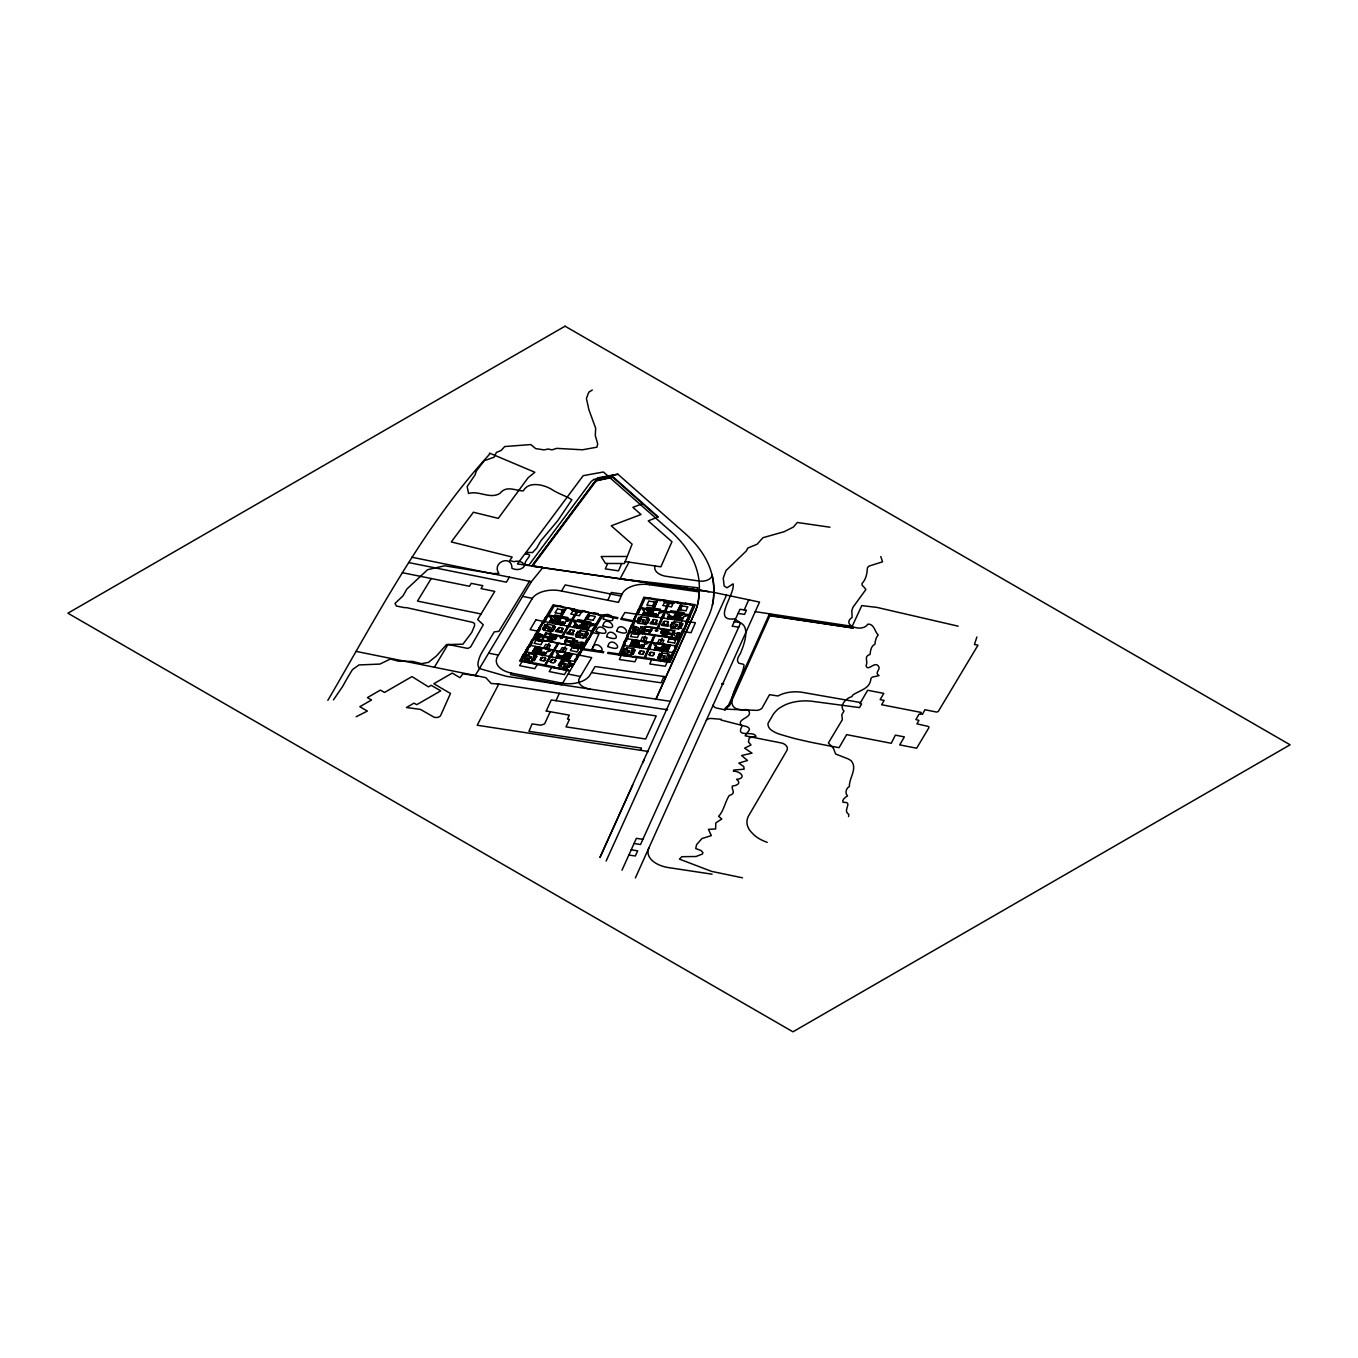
<?xml version="1.0" encoding="UTF-8"?>
<svg xmlns="http://www.w3.org/2000/svg" width="1358" height="1358" viewBox="0 0 1358 1358"><rect width="100%" height="100%" fill="white"/><g stroke="black" fill="none" stroke-linecap="round" stroke-linejoin="round"><path stroke-width="1.5" d="M848.563 816.565L848.801 814.257C841.824 810.641 853.978 801.576 843.029 802.357C841.519 800.032 845.627 796.993 847.528 795.941C844.744 793.276 846 788.132 849.378 786.52C849.039 777.862 857.662 768.984 851.364 760.955A16.754 9.676 0 0 0 847.477 758.63L835.645 754.029L833.472 748.411L828.397 742.962L842.35 719.672L841.807 714.648L843.997 711.1C838.497 705.753 846.458 697.808 852.026 696.586L852.451 695.313C859.784 689.932 870.003 689.219 870.936 678.542A7.588 4.38 0 0 1 872.362 677.082L879.016 675.588C874.365 672.77 879.95 670.122 879.033 667.253C875.469 659.326 867.796 672.651 866.064 665.59C868.543 661.193 863.145 656.457 870.088 654.437C870.393 650.805 871.174 645.763 874.891 644.252C875.299 640.603 876.08 637.326 878.202 634.95C874.688 631.691 874.026 623.458 867.813 624.154C862.669 632.913 840.517 625.291 852.128 617.398L851.822 610.557L853.011 607.23L865.912 589.474L863.365 586.367A4.498 2.597 0 0 1 862.092 585.043L862.075 583.499C865.759 579.323 867.049 574.536 867.338 568.255A9.642 5.568 0 0 1 868.933 566.116L882.564 561.805L880.782 556.559M588.659 624.357L586.86 624.884M680.205 618.586L681.088 617.466L681.224 618.739M586.571 627.124L587.81 627.158L586.232 627.854M635.951 630.095L637.36 629.45A2.071 1.205 0 0 0 638.447 627.786M712.356 605.295L712.509 604.582A153.709 88.745 0 0 0 713.442 598.81A153.861 88.83 0 0 0 713.714 592.394A177.491 102.478 0 0 0 712.05 575.011A10.745 6.213 0 0 1 700.575 581.207L665.539 576.233A15.617 9.014 0 0 1 654.98 565.947M644.694 613.426L645.576 612.305L645.712 613.561M638.447 645.389C641.027 643.505 638.107 644.694 639.499 645.542M652.723 614.359L653.758 613.273L653.775 614.512M659.428 648.445C662.551 646.748 658.63 647.477 660.463 648.598M672.329 617.211C675.469 615.598 671.582 616.226 673.381 617.364M976.894 636.97L974.45 644.49L977.981 645.203L938.429 711.219A2.003 1.154 0 0 1 936.103 711.965L924.951 709.725L922.489 714.291L920.418 713.884L921.267 712.441L881.614 704.717L884.126 700.405L880.137 699.625L883.769 693.395L867.66 690.254L859.92 703.597L861.617 703.936L859.495 707.586L814.342 701.594A33.101 19.114 0 0 0 785.756 704.598A48.565 28.043 0 0 0 782.446 706.279A49.261 28.45 0 0 0 778.1 709.046A53.217 30.725 0 0 0 773.33 714.24L768.051 723.305A18.027 10.406 0 0 0 768.288 725.987A18.248 10.524 0 0 0 770.275 729.229L771.989 730.553A26.226 15.142 0 0 0 779.95 734.305A494.821 285.672 0 0 0 795.177 738.684L808.842 741.808A701.152 404.803 0 0 0 839.074 747.647L846.628 734.644L891.255 743.284L895.363 735.136L904.377 736.885L899.709 744.897L916.65 748.207L928.855 727.769A2.054 1.188 0 0 0 927.548 726.258L916.922 723.848L918.925 720.436L915.903 719.519L919.043 714.155L920.147 714.359M646.136 612.814L644.88 612.899L646.136 612.628M540.077 637.445L541.553 636.868A2.071 1.205 0 0 0 542.894 635.272M551.603 620.962L552.91 619.944L552.587 621.149M656.152 631.334L656.882 629.671M647.053 605.006L648.683 601.238M652.892 605.295L654.488 606.075M653.351 604.242L654.166 603.699A5.008 2.886 0 0 1 654.488 602.748M653.758 604.191L653.707 604.293A5.008 2.886 0 0 0 653.402 605.244M654.895 602.018L656.474 601.475L654.115 606.907L652.859 606.72L654.437 606.177M654.301 605.6L653.979 604.106M655.031 603.937L655.574 602.68M653.011 609.47L653.554 608.231L647.036 607.298L646.493 608.537L653.011 609.47L657.611 600.236L653.758 609.623M663.027 605.464L665.013 601.305M665.42 602.579L664.571 602.341M633.184 620.725L636.41 614.172L633.694 620.334L635.425 620.589M607.875 600.253L611.27 592.478L622.134 594.057A22.407 12.935 0 0 1 649.328 584.687L650.007 583.142L701.424 590.594M621.217 655.303L619.367 659.53L634.933 661.804L636.783 657.561M650.126 609.046L648.139 613.748L657.934 615.123L648.122 613.765M664.52 602.001L663.57 601.085L669.647 601.984L667.78 606.262L671.412 606.788M670.054 603.258L670.241 602.85A5.008 2.886 0 0 0 671.854 603.122M671.87 603.529L670.462 602.765M671.633 606.72L673.449 602.528M651.602 659.716L649.752 663.96L665.335 666.218L667.168 661.991M670.631 626.445L672.261 622.677L674.705 623.033M671.175 626.53L672.804 622.762M658.579 656.695L658.036 657.951L660.48 658.307M658.579 658.036L659.122 656.78M659.852 655.099L660.395 653.86M670.818 627.752L671.972 626.87M673.806 622.677L674.536 621.455M672.159 628.228L678.762 628.958M672.889 626.989L674.705 622.813L671.989 622.422L670.173 626.598L673.076 626.802M658.936 659.411L659.394 658.375M660.124 656.695L660.667 655.439M661.397 653.775L662.025 652.757M661.023 656.831L660.294 658.511L657.578 658.104L658.307 656.44L661.023 657.051M678.779 626.513L678.219 627.769L680.664 628.126L681.224 626.87L678.779 626.513L681.665 626.717L680.935 628.381L678.321 627.786M680.052 623.594L679.492 624.85L681.937 625.206L682.497 623.95L680.052 623.594L682.938 623.78L682.208 625.461L679.594 624.85M678.593 628.941L679.136 628.126M667.644 654.895L665.827 659.088L668.543 659.479L670.36 655.303L667.457 655.099M679.866 626.445L680.409 625.189M681.139 623.526L681.597 622.473M665.454 660.361L666.965 660.107M680.12 628.041L680.681 626.785M681.393 625.121L681.954 623.865M667.729 659.139L669.358 655.371M669.901 655.456L668.272 659.207L665.827 658.868M618.484 602.392L622.134 594.057M618.671 654.912L643.862 597.231L695.262 604.7L670.071 662.398L607.671 653.317L608.078 652.366L619.078 653.962M624.324 643.285L625.665 640.823M627.464 636.07L628.822 633.609M629.586 631.215L632.539 625.087M634.339 620.436L640.144 607.603L690.017 614.851L687.097 621.54L624.884 612.492L620.827 619.282L633.151 621.743M623.763 645.44L626.683 638.735M630.672 631.385L629.654 633.728L627.905 633.473L626.819 635.985L628.55 636.24L626.496 640.942L624.765 640.687L623.661 643.2L625.41 643.454L620.708 654.2L624.29 654.726L623.848 655.727M635.391 620.589L633.371 625.206L631.623 624.952L628.941 631.13L678.796 638.464M637.887 614.393L645.067 598.403L648.784 598.946L649.226 597.944M631.249 632.098L632.505 632.285M634.882 626.734L633.982 626.598M624.51 648.852L622.864 652.621L625.308 652.977M623.407 652.689L625.053 648.937M630.689 636.461L632.013 633.422M632.692 632.302L633.134 633.473M638.447 618.875L638.99 617.618L641.434 617.975M623.084 653.894L624.222 653.028M626.055 648.852L626.598 647.596M637.717 621.879L638.26 620.623M638.99 618.959L639.533 617.703M626.955 647.647L633.745 648.869M633.1 633.592L633.269 633.168A5.008 2.886 0 0 0 634.882 633.456M623.084 654.25L630.995 655.133M626.955 648.988L625.121 653.164L622.405 652.774L624.239 648.598L626.955 649.209M638.243 623.288L638.532 622.219M639.262 620.555L639.805 619.299M640.535 617.618L641.18 616.6M642.385 615.038L644.354 610.54A2.886 1.664 0 0 1 642.266 608.537L645.559 608.91M640.704 619.435L641.434 617.754L638.718 617.364L637.988 619.027L640.891 619.231M642.724 615.089L643.268 613.833L657.153 615.853L656.61 617.109M644.507 610.574L643.386 613.561L657.476 615.123M645.203 608.961L649.022 609.097M635.086 633.439L636.036 633.897M643.675 613.273L644.32 610.608M629.654 646.272L632.573 639.601M632.641 645.474L642.894 646.883L642.334 648.139M637.988 633.863L638.752 634.305M646.748 613.714L648.734 609.148M646.187 615.598L649.107 608.91M653.571 598.572L653.13 599.574L660.905 600.711L661.346 599.71M632.896 646.764L633.456 645.508M647.07 614.105L649.616 610.217M631.012 652.689L630.468 653.945L632.913 654.301L633.456 653.045L631.012 652.689L633.914 652.892L633.184 654.556L630.553 653.962M632.285 649.769L631.742 651.025L634.186 651.382L634.729 650.126L632.285 649.769L635.188 649.973L634.458 651.636L631.826 651.025M637.564 637.462L639.38 633.286M634.899 644.201L635.714 642.317M647.206 615.734L647.817 614.495L646.697 614.427M641.044 631.13L642.673 627.362M648.564 613.443L649.531 611.219M644.948 622.932L646.781 618.756L649.497 619.146L647.664 623.339L644.948 622.711M649.158 613.188L649.99 611.287M630.91 655.337L631.368 654.301M632.098 652.621L632.641 651.365M633.371 649.701L633.83 648.649M646.102 623.967L644.575 624.222L646.102 624.273M640.653 633.456L639.075 634.016M635.103 647.087L637.547 646.255L637.258 647.393M632.37 654.216L632.913 652.96M633.643 651.297L634.186 650.041M647.681 618.892L648.224 617.635M637.768 642.266L638.396 640.806M649.379 616.057L649.922 614.801M641.859 633.643L645.101 626.225L674.824 630.553L671.582 637.971M649.565 616.006L651.84 615.225L651.382 616.277M646.849 622.999L648.496 619.231M652.027 611.253L652.672 609.776M637.921 644.982L638.871 642.775M642.775 633.779L645.78 626.87M647.393 623.067L649.039 619.316L646.595 618.959M637.954 645.339L639.194 642.487L635.221 641.91M645.22 630.01L649.277 631.13M652.179 613.969L653.147 611.745M640.738 640.789L642.368 637.021L644.524 637.343M652.23 614.291L653.47 611.456L649.48 610.879M651.517 616.362L652.078 615.106M634.526 657.289L634.967 656.287L654.59 659.139L654.166 660.141M639.397 647.715L639.941 646.459L641.961 646.9M640.45 645.678L641.927 644.897L642.623 646.001M640.059 646.832L641.689 647.07M642.877 641.095L645.525 636.172L643.336 641.163M653.69 616.685L654.25 615.429M654.726 614.648L656.203 613.867L656.899 614.97M652.264 622.677L653.639 619.537L656.882 620.012L655.524 623.152M641.604 648.021L642.147 646.764M655.795 616.905L656.254 615.87L654.25 615.581M643.2 646.153L632.794 645.135L635.85 640.076L633.863 644.778L643.811 646.238M648.801 633.745L649.939 630.757M655.88 617.007L656.423 615.751M643.658 646.17L644.541 643.998A2.886 1.664 0 0 0 648.19 642.809L635.867 640.399M645.491 641.485L647.138 637.717L644.982 637.411M648.971 634.118L651.755 627.736M642.979 648.224L644.507 644.065M645.389 642.402L645.933 641.536M649.192 633.796L650.635 630.842M649.464 634.152L643.336 633.015L644.371 630.655L649.65 631.419M650.889 630.876L650.092 631.809M658.936 613.069L658.97 612.967A2.869 1.664 0 0 0 662.466 611.762L659.547 611.27M657.255 617.211L658.97 612.967M653.147 627.396L651.348 630.91L643.556 629.773M665.692 600.338L665.25 601.339L674.722 602.714L673.127 603.258M647.393 648.869L650.703 642.707M650.312 642.181L652.655 642.521M660.99 617.754L661.906 617.296M663.909 611.066L666.235 611.389M644.286 657.662L648.021 648.852M650.855 642.368L653.996 635.408M657.238 627.99L661.618 617.72M661.77 617.398L664.3 611.592M664.452 611.253L668.662 601.832L666.778 606.109L663.162 605.583M644.727 657.713L654.522 635.476M657.696 628.058L669.188 601.917M645.271 657.798L649.192 649.022M651.874 642.877L649.735 649.209M652.027 642.538L654.997 635.544M658.24 628.126L662.789 617.89M665.471 611.762L663.315 618.094M665.607 611.423L669.647 601.984M663.4 624.29L664.775 621.149L668.034 621.625L666.659 624.765M673.042 602.477L673.466 601.475M662.246 629.263L660.565 633.134L672.04 634.712M667.05 618.637L669.019 614.444A2.869 1.664 0 0 1 666.931 612.424L670.054 612.271M669.715 612.831L670.733 610.727L677.252 611.677M654.149 649.854L655.948 645.729M667.695 618.722L668.238 617.466L682.123 619.486L681.58 620.742M668.56 616.736L678.576 618.688L680.307 614.682L680.035 613.409L669.85 612.152M654.862 648.343L656.101 645.678A2.886 1.664 0 0 1 654.013 643.658L656.983 643.998M662.178 631.928L663.264 629.416M657.527 643.234L659.173 639.465L661.312 639.788M669.205 616.753L670.716 615.989L671.378 617.075M654.777 649.939L655.337 648.683L665.505 650.261M655.642 647.97L665.658 649.905L666.608 645.797M668.425 618.824L668.985 617.567L670.988 618.009M655.524 650.058L656.067 648.801L658.087 649.243L657.628 650.278M656.287 647.987L657.815 647.206L658.477 648.292M661.499 635.934L662.585 633.439M663.179 632.081L664.283 629.569M656.186 649.192L657.493 650.159M662.517 636.087L663.604 633.575M664.198 632.217L665.301 629.722M659.682 643.539L662.314 638.616L660.124 643.607M670.614 619.146L671.158 617.89M677.812 602.103L677.387 603.105L685.162 604.242L685.603 603.241M663.519 636.24L664.622 633.728M665.216 632.37L666.303 629.857M657.73 650.38L658.274 649.124M664.537 636.376L665.641 633.88M666.218 632.522L667.321 630.01M662.28 643.93L663.926 640.161L661.77 639.856M667.236 632.658L668.34 630.163M672.94 619.418L673.33 618.213M673.874 617.432L675.096 614.614L679.085 615.191M674.179 617.16L675.147 614.953M659.869 650.686L660.429 649.43M676.335 612.984L681.224 603.665L677.15 612.984M660.056 650.635L662.314 649.854L661.855 650.906M660.939 648.683L662.195 645.831L666.167 646.408M667.525 634.033L668.017 632.896M666.557 636.681L669.341 630.299M676.539 614.818L677.184 613.341M679.204 609.216L679.747 607.96M679.934 607.552L680.477 606.296M674.756 619.672L675.486 618.518M663.638 646.035L664.266 644.575M679.883 609.878L678.287 610.421M662.025 650.991L662.568 649.735M680.29 609.386L680.324 609.267A5.008 2.886 0 0 0 680.647 608.316M668.357 637.496L669.63 637.683M677.472 617.313L678.304 615.412M664.571 648.53L665.386 646.629M677.591 618.824L677.048 620.08L677.659 618.841M667.949 616.651L677.914 618.094L679.866 613.409M667.813 641.859L669.138 638.837M655.031 647.868L664.996 649.328L666.948 644.643M669.817 637.7L669.358 638.752L670.394 638.566M664.198 651.314L664.741 650.058M665.013 649.311L667.117 644.626M678.117 620.233L678.661 618.976M681.037 613.544L678.881 618.739L682.344 618.993L679.051 618.467L681.088 613.799M670.682 637.836L673.704 630.944M683.685 613.935L684.228 612.696L677.71 611.745M667.474 651.772L670.394 645.101M673.296 638.99L672.074 639.143M682.242 619.214L683.855 616.362M686.079 610.676L687.725 606.907M681.92 620.793L683.889 616.294A2.886 1.664 0 0 0 687.369 615.089L680.952 613.748M689.949 603.869L689.508 604.87L693.225 605.413L688.234 616.821L689.983 617.075M664.843 661.702L665.284 660.701L668.849 661.21L670.479 657.493L672.227 657.73M674.926 639.669L673.076 639.075M668.543 655.031L669.002 653.996L661.753 652.943M676.335 638.65L674.96 639.567M674.688 642.86L676.012 639.839M676.505 638.684L677.778 638.871M679.764 633.83L678.915 633.507M678.983 633.422L679.883 633.558L678.813 633.609M686.418 621.455L689.338 614.767M671.31 657.611L672.414 655.099M673.364 652.655L676.284 645.967M677.54 643.369L678.627 640.857M680.596 636.359L681.682 633.863M683.753 629.144L686.435 622.966M671.565 657.645L672.668 655.133M674.688 650.516L675.775 648.021M677.795 643.403L678.881 640.891M680.85 636.393L681.937 633.897M683.991 629.178L686.69 623.016M688.234 619.486L689.321 616.99M665.963 676.776A22.424 12.952 0 0 1 663.892 676.539L661.159 682.802L592.343 672.77M540.688 652.502C542.436 651.857 541.469 650.652 541.706 652.706M559.462 622.287L560.65 621.251L560.481 622.49M561.126 656.576C562.993 655.999 561.822 654.658 562.144 656.78M578.576 626.106L579.764 625.053L579.594 626.293M607.705 563.451L605.312 568.883L618.501 570.835L621.726 563.519M635.391 877.913L759.529 602.086L713.714 592.394L531.844 566.116L595.738 480.562L613.069 476.862L658.257 516.94L648.241 520.861L671.955 541.706L660.888 566.812L625.206 561.567L624.341 563.536L605.464 563.451L601.153 556.508L626.683 556.474M744.252 609.912L747.358 602.867A195.654 112.969 0 0 1 748.784 599.812M638.073 623.271L644.677 624.001M829.942 527.21L797.333 522.49L793.378 527.074L784.211 531.691L762.958 537.7L757.102 544.235L747.834 548.038L746.306 550.958L726.055 570.513L723.237 578.101L724.17 585.943L726.954 587.81L733.065 583.855C735.595 594.074 711.439 621.726 734.491 618.858L740.602 622.949L640.518 844.523L634.05 843.505L621.998 870.172M655.795 699.489L695.941 609.827M728.431 705.413L769.46 613.867L770.631 614.054L770.037 615.361L853.401 628.041L769.85 615.785L729.518 705.753A18.129 10.457 0 0 0 725.97 709.148A21.168 12.222 0 0 0 725.528 709.945L717.737 708.282A5.551 3.208 0 0 1 713.273 704.819M655.965 699.132L694.04 614.359A156.476 90.341 0 0 0 698.063 602.392A155.763 89.934 0 0 0 699.268 590.187A177.745 102.614 0 0 0 692.614 559.156A177.287 102.359 0 0 0 670.394 531.046M640.501 750.278L641.502 748.054L528.958 731.334L532.081 723.899L540.807 725.189L544.592 723.916L550.007 712.22M632.743 784.992L599.964 857.458L708.469 616.566A156.221 90.205 0 0 0 712.509 604.582A155.763 89.934 0 0 0 713.714 592.394A177.813 102.665 0 0 0 707.043 561.346A177.491 102.478 0 0 0 684.839 533.253L617.873 474.197L597.622 477.863L531.844 566.116M647.443 752.434L647.902 751.415L477.201 725.24L498.793 684.042L666.642 709.674M642.741 762.873L644.303 759.428M634.05 843.505L636.393 838.327L642.826 839.329M591.647 649.973L598.946 633.914L590.985 632.336L593.022 628.924L594.719 629.263M606.126 861.023L726.513 595.11M738.056 613.426L744.524 614.393L746.408 610.234L739.974 609.284L732.2 626.191L738.718 627.158M555.982 700.677L559.377 693.293M553.113 620.436L551.857 620.521L553.164 620.25M629.009 562.127L620.029 578.898L697.876 587.776L697.044 589.525L709.182 591.749M681.648 617.992L680.443 618.28L680.918 617.5M636.087 628.381L636.138 627.871M651.925 621.709L652.825 621.404M652.536 620.283L653.436 619.978M638.939 652.943L639.839 652.638M639.55 651.517L640.45 651.229M656.593 622.456L656.186 621.896M663.06 623.322L663.96 623.016M663.672 621.896L664.571 621.591M649.141 654.42L650.041 654.132M649.752 652.994L650.652 652.706M676.607 634.509L677.506 634.22M327.855 700.355C377.32 615.7 422.83 527.277 489.44 454.353L489.491 453.08L534.865 472.261L528.109 477.744L498.284 518.366L473.416 512.238L451.28 541.944L512.187 557.052L509.691 560.531L513.935 561.669A6.671 3.853 0 0 1 523.594 564.062L528.737 565.352L591.171 481.581L593.836 479.425L617.873 474.197M531.946 661.38L525.885 659.937M522.813 656.576L524.273 654.132M526.955 649.633L528.415 647.189M531.097 642.69L532.557 640.246M535.171 635.867L536.631 633.422M539.381 628.822L542.962 622.813M545.016 619.384L546.595 617.194M523.068 656.627L524.528 654.183M527.21 649.684L528.669 647.24M531.351 642.741L532.811 640.297M535.425 635.917L536.885 633.473M539.635 628.873L543.217 622.864M545.271 619.435L546.731 616.99M524.612 662.093L525.19 661.125L521.71 660.429L523.882 656.797L522.185 656.457L523.645 654.013L525.342 654.352L528.024 649.854L526.327 649.514L527.787 647.07L529.484 647.41L532.166 642.911L530.469 642.572L531.929 640.127L533.626 640.467L536.24 636.087L534.543 635.748L536.003 633.303L537.7 633.626L540.433 629.043L538.753 628.703L542.334 622.694L544.032 623.016L546.069 619.587L544.388 619.248L545.848 616.804L547.529 617.143L554.183 606.008L557.798 606.737L558.393 605.753L562.619 606.602L562.042 607.586L574.451 608.961L573.857 609.929M556.644 616.719L552.774 623.203M535.663 652.468L534.95 653.605M557.629 616.905L554.981 621.455L557.782 616.939M535.018 664.164L535.612 663.196L554.76 666.999L554.166 667.983M541.452 654.777L542.063 653.758M560.837 623.543L560.226 624.561L562.789 623.933M548.326 644.863L546.137 648.53L549.039 643.658L545.678 648.445M560.464 624.51L562.059 624.816M543.998 654.149L543.404 655.167L544.168 654.064M548.225 648.954L550.414 645.288L545.78 644.354L543.59 648.021M560.82 638.718L561.788 637.089M580.155 612.034A5.008 2.886 0 0 1 578.746 611.745L579.866 612.509M581.665 611.49L581.054 612.509L578.831 611.609M581.445 611.439L582.039 610.455L593.276 613.799L593.853 612.814L598.097 613.663L597.503 614.631L601.119 615.361L594.481 626.479L596.179 626.819M579.408 615.598L581.173 612.645M581.835 611.524L583.074 611.762L571.803 610.336L573.042 610.574M576.912 620.827L586.792 622.711M559.971 651.28L562.144 647.613L564.249 648.038L562.059 651.704L565.403 646.917L562.501 651.789M557.17 657.917L557.782 656.899M557.408 657.849L559.004 658.155M574.468 627.515L575.198 626.293L574.604 627.43L577.15 626.802M559.123 658.291L559.734 657.272M561.482 658.766L562.093 657.747M575.86 635.272L578.05 631.606M560.447 662.5L561.177 661.278L563.553 661.736M576.386 635.374L578.576 631.708M578.712 628.364L579.442 627.141L578.898 628.279L581.275 627.617M559.258 665.454L559.988 664.232M560.973 662.602L561.703 661.38M563.247 659.122L563.859 658.104M575.911 636.546L577.15 635.765M579.577 631.691L580.494 630.502M559.411 666.846L560.022 665.827M561.007 664.198L561.737 662.976M562.704 661.346L563.315 660.327M577.133 637.123L583.601 638.175M578.033 635.934L580.46 631.86M562.602 663.145L563.587 661.516L560.939 660.99L559.971 662.619L562.823 662.959M584.585 628.262L583.906 629.399M583.244 636.97L583.974 635.748L586.35 636.223L585.621 637.445L583.244 636.97L585.858 637.717L586.826 636.087L584.059 635.765M585.026 634.135L587.556 634.865L588.523 633.235L585.756 632.913M564.589 670.054L565.166 669.07L568.646 669.766M565.777 668.119L567.304 667.898M583.482 638.379L584.093 637.36M585.06 635.731L585.79 634.509M586.758 632.879L587.369 631.86M569.63 662.959L570.377 661.736M585.094 637.343L585.824 636.121M586.792 634.492L587.522 633.269M568.204 666.999L570.394 663.332M581.937 647.511L580.579 649.803L582.259 650.143M571.582 666.388L573.042 663.926M575.724 659.445L577.184 656.983M579.917 652.4L581.377 649.956M582.752 647.664L586.333 641.655M588.218 638.515L591.799 632.505M593.836 629.094L595.296 626.649M571.837 666.422L573.297 663.977M575.979 659.479L577.065 657.187M580.172 652.451L581.631 650.007M582.989 647.715L586.588 641.706M588.455 638.566L592.054 632.556M594.091 629.144L595.551 626.7M561.686 684.771L603.258 614.75L617.924 617.686L617.381 618.603L553.13 604.785L519.571 661.023L569.698 671.005M434.39 667.236L448.021 644.439L467.831 648.445L470.615 646.951L483.278 624.782L477.676 619.537L494.77 591.392L481.021 588.608L482.803 585.671L471.243 583.346L469.478 586.266L402.426 572.703M356.051 651.382L475.266 675.503L531.385 581.665L542.962 567.44L532.709 565.879L596.213 480.851L612.814 477.32L657.73 517.143M561.516 683.057L511.389 673.076L510.506 674.57L560.616 684.568L561.516 683.057A22.407 12.935 0 0 0 590 675.045L595.127 666.455M561.533 591.036L565.183 584.925L620.351 595.924M526.055 651.84L529.943 645.322M544.677 621.591L548.581 615.072M522.066 661.533L519.605 665.658L534.78 668.679L537.242 664.554M535.425 638.888L536.665 639.143M538.617 633.88L539.466 634.254L538.396 634.356M534.22 643.217L535.986 640.263M542.827 628.941L543.556 627.719L545.933 628.194M544.524 626.089L545.254 624.867L547.647 625.342M536.834 639.177L537.038 640.484M543.353 629.043L544.083 627.82M545.067 626.191L545.797 624.969M540.45 635.748L539.55 636.002M543.506 630.435L544.117 629.416M545.084 627.786L545.814 626.564M546.799 624.935L547.41 623.916M549.073 622.456L551.688 618.077A2.886 1.664 0 0 1 549.905 615.972L556.559 616.871M544.999 629.603L545.967 627.973L543.319 627.447L542.351 629.077L545.203 629.416M546.697 626.751L547.681 625.121L545.033 624.595L544.049 626.225L546.918 626.564M549.396 622.524L550.126 621.302L563.672 624.001L562.942 625.223M551.84 618.111L550.279 621.047L553.572 621.692M555.184 612.679L557.374 609.012M531.793 652.96L535.68 646.459M538.803 640.823L537.53 640.008M554.081 616.159L554.811 614.953L561.16 616.209M541.435 640.093L545.763 632.862L574.74 638.633L570.428 645.865M534.017 653.232L537.683 647.07L535.561 646.646M534.882 652.315L544.898 654.216L544.151 655.439M541.638 641.4L546.34 633.558M536.325 651.653L538.871 647.087L536.206 651.67L545.916 653.622M543.183 640.45L541.689 641.282M540.925 644.558L542.691 641.604M543.37 640.484L544.592 640.721M553.758 623.39L554.556 622.185M537.31 651.161L538.413 649.311M549.803 631.47L551.382 631.487M556.084 620.946L557.187 619.095M562.11 610.642L562.45 611.728M537.106 654.03L537.836 652.808L537.327 653.962M561.974 612.203L561.923 612.305A5.008 2.886 0 0 0 561.465 613.239M553.725 626.547L554.454 625.325M561.126 613.969L561.923 614.936M563.434 610.098L565.098 609.623M540.45 649.379L541.316 647.936M555.88 623.814L556.61 622.592M556.712 622.728L556.101 623.746L558.477 623.084M552.299 630.604L554.488 626.921M559.224 619.163L560.09 617.72M562.314 613.629L562.212 612.135M563.281 612L564.011 610.777M560.447 617.432L565.879 608.35M540.212 652.078L541.503 649.922M546.867 640.62L550.584 634.39M560.888 617.517L566.32 608.435M539.194 654.454L539.924 653.232M540.195 652.434L541.859 649.65L537.972 648.886M558.987 621.862L560.277 619.706M547.851 640.806L549.311 638.362M550.109 637.038L551.569 634.593M558.987 622.202L560.633 619.435L556.746 618.671M557.968 624.239L558.698 623.016M551.093 637.241L552.553 634.797M541.282 654.862L542.029 653.639M542.64 652.892L544.219 652.196L544.762 653.317M549.837 641.197L551.297 638.752M552.078 637.428L553.538 634.984M560.09 624.663L560.82 623.441M561.414 622.677L562.993 621.981L563.536 623.101M557.527 629.586L558.477 629.314M558.342 628.194L559.309 627.922M550.822 641.4L552.282 638.956M553.079 637.632L554.539 635.188M540.28 659.411L541.231 659.122M541.095 658.019L542.063 657.73M557.731 630.553L559.564 627.498L562.738 628.126L560.922 631.181M551.806 641.587L553.266 639.143M554.064 637.819L555.524 635.374M545.305 653.504L535.086 651.976L538.192 648.224M562.212 625.087L562.942 623.848M544.779 655.558L547.104 651.45A2.886 1.664 0 0 0 550.771 650.414L548.089 649.786M548.038 649.888L548.717 649.039L538.753 647.291M555.049 638.022L556.508 635.578M564.079 623.288L553.86 621.76L556.967 618.009M555.795 638.294L555.133 639.397L544.151 637.241M564.385 623.848L565.896 621.217A2.869 1.664 0 0 0 569.545 620.182L566.676 619.621L567.967 617.567L561.618 616.311M557.493 635.765L555.252 639.55L548.326 638.158M563.553 625.342L565.692 621.268M571.022 613.935L573.636 609.895M562.11 630.502L561.754 629.959M562.891 629.178L562.042 629.382M573.857 611.202L574.095 610.794A5.008 2.886 0 0 0 575.656 611.151L574.332 610.727M544.864 660.327L543.913 660.582M545.695 658.936L545.814 658.443M575.86 611.151L576.556 611.626M549.09 656.423L553.3 650.448M552.978 649.905L555.252 650.346M567.203 626.072L568.187 625.665M571.09 619.554L573.365 619.995M544.677 665.013L549.718 656.423M553.487 650.109L557.629 643.319M561.94 636.087L567.831 626.089M568.034 625.749L571.412 620.097M571.599 619.774L577.167 610.608M545.135 665.114L558.155 643.42M562.399 636.172L577.693 610.693M545.644 665.216L550.703 656.746M551.365 656.865L554.285 650.754M554.59 650.21L558.596 643.522M562.908 636.274L568.798 626.581M569.477 626.53L572.397 620.402M572.703 619.876L578.135 610.777L575.639 614.97L579.17 615.666M550.38 661.414L551.331 661.142M551.195 660.039L552.163 659.75M568.764 631.826L569.715 631.538M569.596 630.435L570.547 630.146M568.985 632.777L570.801 629.722L573.976 630.35L572.159 633.405M566.846 637.632L565.081 640.586L572.669 642.096M573.11 627.243L575.843 623.203L574.519 625.291M576.811 621.557L577.829 619.537L584.195 620.793M563.587 643.896L569.783 644.88L571.158 642.572L566.014 641.553M565.488 640.704L565.115 641.791M555.66 657.73L558.121 653.724M556.933 655.812L558.189 653.724A2.886 1.664 0 0 1 556.441 651.551L559.309 652.129L559.53 651.195M565.726 640.755L565.234 642.843M573.738 627.379L574.468 626.157L588.014 628.839L587.284 630.061M574.892 625.444L584.585 627.871L586.13 623.814M564.028 644.031L567.729 637.802M556.288 657.849L557.018 656.627L566.982 658.613M557.442 655.914L567.135 658.341L569.358 653.164M564.521 643.76L566.405 640.908M575.537 625.495L577.15 624.799L577.659 625.919M566.592 640.891L571.531 641.876M558.087 655.965L559.7 655.269L560.209 656.389M557.018 658.002L557.748 656.763M551.688 667.423L549.226 671.565L564.402 674.587L566.863 670.462M554.981 662.314L555.082 661.838M555.745 661.006L554.947 661.21M573.297 632.794L572.465 632.998M574.179 631.334L573.823 630.808M576.59 627.939L577.32 626.717M559.156 658.426L559.886 657.204M564.605 652.213L566.795 648.547L564.69 648.122M580.087 626.394L581.733 623.628L585.604 624.408M561.261 658.834L561.991 657.611M562.619 656.899L564.283 654.115L568.153 654.879M583.312 622.1L588.897 612.933M569.545 645.695L573.551 638.973M583.923 622.1L589.355 613.018M583.125 623.916L583.991 622.473M586.503 618.45L587.233 617.228M587.471 616.821L588.201 615.598M580.8 628.771L581.53 627.549M565.675 654.386L566.541 652.96M588.795 615.938L588.574 617.601M563.349 659.258L564.079 658.036M587.08 619.129L585.417 619.604M587.556 618.654L587.624 618.552A5.008 2.886 0 0 0 588.065 617.618M588.523 617.024L588.591 616.922A5.008 2.886 0 0 0 589.033 615.989M589.389 615.259L588.574 614.308M571.616 646.102L572.855 646.357M583.702 626.445L584.806 624.595M588.387 618.603L588.048 617.5M573.483 644.388L575.673 640.721M583.957 626.836L585.247 624.68M566.252 656.916L567.338 655.065M582.854 629.195L583.651 627.973M586.809 622.677L584.025 627.243L574.298 625.325M566.507 657.323L567.797 655.167M570.411 650.431L572.176 647.477M569.189 653.164L566.575 657.713L556.848 655.795M573.025 646.391L572.414 647.41L573.416 647.376M565.471 659.682L566.201 658.46M587.793 622.881L584.874 627.922L588.167 628.584L589.864 625.749M573.229 647.681L573.483 647.274A5.008 2.886 0 0 0 575.045 647.63L573.721 647.223M566.642 659.716L570.326 653.554L572.448 653.979M575.249 647.63L576.233 647.936M590.272 623.373L591.002 622.151L584.653 620.895M568.679 660.294L572.55 653.792M590.73 624.001L587.691 623.067M593.14 620.233L595.33 616.566M587.607 630.129L590.221 625.749A2.886 1.664 0 0 0 593.887 624.714L591.511 623.611M580.239 643.658L581.19 643.369M578.423 648.258L576.437 647.291M579.374 647.664L577.88 648.496M577.116 651.772L578.881 648.818M579.56 647.698L580.783 647.936M583.329 643.285L582.599 642.826M581.903 647.579L534.645 638.752L583.634 647.851M592.003 631.012L595.89 624.476M574.4 661.448L578.287 654.929M592.58 632.658L582.989 648.717L603.75 651.738L603.342 652.689L582.412 649.633M524.85 658.358L527.057 654.692M524.307 659.615L525.614 658.732M528.058 654.658L528.788 653.436M529.145 653.521L535.731 655.065M526.7 658.732L524.324 658.257L526.531 654.59L528.907 655.065L526.497 658.919L523.849 658.392L526.293 654.318L528.822 655.048M532.642 658.545L531.674 660.175L534.305 660.701L535.29 659.071L532.438 658.732M534.356 655.693L533.371 657.323L536.02 657.849L537.004 656.22L534.135 655.88M531.759 661.329L532.557 660.361M533.524 658.732L534.254 657.51M535.239 655.88L535.85 654.862M533.558 660.327L534.288 659.105M535.256 657.476L536.003 656.254M534.814 659.207L534.084 660.429L531.708 659.954M536.529 656.355L535.799 657.578L533.405 657.102M431.216 578.525L417.5 601.102L481.055 613.969M509.403 577.167L506.364 582.158L408.554 562.551M529.467 581.275L498.861 631.351L494.227 631.86L481.547 653.062A81.14 46.851 0 0 0 478.729 659.903A81.378 46.987 0 0 0 478.033 663.179A22.39 12.935 0 0 0 478.797 667.627L479.866 667.949M477.626 675.995L462.976 673.806L459.938 677.693L452.265 673.059L433.847 683.736L450.483 693.463L440.654 715.462A4.566 2.631 0 0 1 434.153 717.245L420.369 709.385L406.415 707.518L414.037 703.105L416.753 704.683L440.756 690.832L431.199 685.315L428.483 686.876L411.983 676.59L384.501 692.461L380.41 690.102L367.39 697.605L371.515 699.981L359.836 706.72L367.373 711.066L356.22 716.735M333.44 699.896L342.861 686.13A584.093 337.225 0 0 1 352.503 669.596L358.97 664.945L379.917 664.079L390.408 659.003L398.488 661.193L412.594 661.431L421.472 663.689L428.466 662.381L436.699 655.71L446.51 644.609L462.942 644.184L471.718 632.489L474.553 625.749L474.485 623.407L472.431 622.303L406.704 607.671A10.015 5.788 0 0 1 402.24 607.213L396.366 606.024L395.008 603.444L403.003 595.856L406.925 588.982L427.617 569.681L444.626 565.794L492.326 573.517L498.946 573.517C491.155 562.297 512.085 553.979 511.932 568.255C516.295 570.699 523.441 569.817 525.139 564.453C524.035 559.903 535.103 553.792 525.784 554.166L527.481 552.417L532.574 552.553L536.665 548.055L540.976 540.637L557.798 520.623L571.854 499.778C566.625 496.196 558.732 493.905 552.553 489.932C544.677 484.721 528.635 480.647 523.39 490.849C515.819 491.07 506.67 484.806 500.016 493.361C489.966 499.523 479.119 490.306 468.578 493.463L467.152 486.571L475.283 474.502A32.524 18.774 0 0 1 476.964 470.14L484.314 460.668L494.125 457.188L496.4 452.401L501.068 450.533L504.718 446.544L530.825 444.558L535.68 448.615L544.066 449.871L548.191 449.023L552.01 449.854L556.712 448.361L582.497 449.787L596.926 447.189L597.69 443.811L595.296 435.579L595.653 428.16L588.914 409.793L586.418 398.437L588.795 392.19L592.326 390.018M547.783 630.027L549.175 630.027M527.6 659.241L529.009 659.241M549.107 630.418L547.885 630.435M528.992 659.564L527.634 659.564M551.382 631.793L550.024 631.843M560.616 637.751L562.008 637.751M561.991 638.073L560.633 638.073M577.167 637.004L575.911 637.004M572.736 645.135L574.128 645.135M579.153 636.257L580.545 636.257M574.111 645.474L572.77 645.491M580.477 636.647L579.17 636.579M576.03 644.778L577.439 644.778M577.405 645.101L576.047 645.101M563.689 666.439L565.098 666.439M565.081 666.761L563.74 666.795M567.304 668.204L565.913 668.221M642.283 622.609L643.692 622.609M637.106 630.401L638.515 630.401M643.692 622.915L642.334 622.966M638.498 630.723L637.14 630.723M639.516 631.742L640.925 631.742M640.925 632.047L639.567 632.098M626.293 653.402L627.702 653.402M627.617 653.775L626.394 653.809M655.812 630.35L657.221 630.35M657.187 630.689L655.863 630.706M672.159 628.143L670.818 628.058M674.06 627.226L675.452 627.226M675.452 627.532L674.06 627.532M663.162 658.766L664.554 658.766M664.537 659.088L663.179 659.088M666.965 660.412L665.573 660.412M587.216 628.041L587.335 626.819M675.282 636.087L674.587 635.137A2.071 1.205 0 0 1 674.977 633.388A2.631 1.528 0 0 1 676.793 633.269A2.122 1.222 0 0 1 677.829 633.49M578.712 645.118L578.236 644.218A2.071 1.205 0 0 1 578.814 642.419A2.631 1.528 0 0 1 580.63 642.385A2.122 1.222 0 0 1 581.614 642.673M525.495 660.09L524.324 659.937M677.591 635.663L678.593 635.154M677.863 635.9L678.983 635.323M649.379 613.273L652.774 611.694M635.12 644.303L638.515 642.724M581.071 644.812L582.158 644.354M581.309 645.067L582.514 644.541M581.496 645.203L582.735 644.727L580.749 644.643L581.53 645.237M556.305 621.047L559.92 619.638M537.53 651.263L541.129 649.854M642.538 503.682L632.879 507.349L641.027 514.512L611.253 525.801L632.115 544.151L625.206 561.567M544.456 653.028L543.285 652.825M668.017 623.033L668.476 622.134M632.981 628.482L634.712 629.043L632.981 628.482L633.558 629.28M559.954 656.101L558.681 655.88M671.531 627.905L674.756 627.379M623.763 654.081L626.989 653.554M655.473 614.02L656.729 614.206M669.969 616.142L671.225 616.311M577.405 625.614L576.064 625.342M563.264 622.796L561.974 622.558M641.214 645.05L642.47 645.237M657.051 647.359L658.307 647.545M576.539 636.783L579.849 636.41M573.432 645.288L576.726 644.914M525.003 659.75L528.313 659.394M562.263 622.1L563.485 622.337M576.386 624.901L577.608 625.155M647.647 609.64L648.53 609.623M652.943 619.859L652.536 620.793M652.332 621.285L651.925 622.219M639.346 652.519L638.939 653.453M650.159 652.587L649.752 653.521M649.548 654.013L649.141 654.946M539.211 638.226L540.161 637.717M543.489 652.315L544.711 652.553M558.936 655.388L560.158 655.625M541.587 657.595L540.637 658.121L541.57 658.545M544.456 660.718L545.356 660.26L544.507 659.784M667.406 624.459L667.746 623.78M639.974 651.093L639.567 652.027M562.585 629.518L563.01 628.601M573.008 633.134L572.991 632.2M540.094 636.155L540.942 635.646L539.992 635.188M550.856 660.99L549.905 661.533L550.839 661.957M656.831 621.421L657.238 620.487M664.096 621.472L663.213 622.049L664.215 622.422M663.468 622.898L663.06 623.831M677.014 634.101L676.607 635.035M643.845 652.655L644.252 651.721M643.217 654.081L643.624 653.147M654.047 654.132L654.454 653.198M653.419 655.558L653.826 654.624M558.002 629.161L557.459 630.078M580.732 643.217L580.189 644.133M551.688 659.598L551.144 660.514M555.388 661.346L555.914 660.446M587.674 625.053L588.88 624.137L587.25 623.407M558.834 627.769L558.291 628.686M570.088 629.993L569.545 630.91M569.257 631.385L568.713 632.302M540.756 658.986L540.212 659.886M497.401 683.94L498.793 684.042L491.138 683.481L485.875 677.676L475.266 675.503M725.97 709.148L756.813 710.37A7.214 4.176 0 0 0 761.991 708.163L769.511 694.702L777.998 695.975A25.293 14.598 0 0 1 804.547 692.733L860.531 702.544M628.839 855.048L635.357 855.981L637.666 850.855L631.232 849.785M699.268 590.187L517.398 563.926L583.176 475.673L603.427 471.99L670.411 531.046M665.658 601.611L667.83 601.934A5.653 3.259 0 0 1 665.59 601.764M668.187 602.867L665.827 602.086A5.008 2.886 0 0 0 667.219 602.443M665.556 602.714L667.016 602.918M648.92 601.153L656.152 602.205M653.894 602.545L655.439 602.545M647.189 605.125L652.451 605.889M655.065 630.299L657.968 630.723M657.136 643.505L666.829 644.914M649.328 584.687L698.895 591.867M661.176 600.083L665.522 600.711M673.313 601.849L677.659 602.477M661.125 600.219L665.471 600.864M673.245 601.984L677.591 602.629M672.465 602.612L670.292 602.29A5.653 3.259 0 0 0 672.397 602.748M669.188 603.02L670.19 602.952M671.904 603.427L672.821 603.546M670.19 603.393L671.633 603.614M680.664 604.989L682.106 606.092L680.697 606.211M682.327 606.008L687.589 606.771M681.614 607.688L680.884 607.569A5.008 2.886 0 0 0 681.376 606.653M680.697 607.994L679.968 607.892A5.653 3.259 0 0 1 679.458 609.267M679.339 609.352L680.884 609.352M678.61 609.691L685.858 610.744M650.024 609.267L660.158 610.625M648.055 609.369L649.073 609.521M649.65 609.606L650.669 609.759M678.983 613.867L679.985 614.02M680.562 614.105L681.58 614.257M680.952 614.342L682.208 615.344L680.409 615.598M681.139 615.564L681.767 614.597M640.093 609.81L638.345 609.572L637.258 612.068L638.99 612.322M669.138 614.546L668.17 616.6L677.846 618.026M649.48 613.51L651.84 613.85M674.57 617.16L676.929 617.5M688.879 619.587L687.148 619.333L685.603 622.847L687.335 623.101M643.573 613.307L646.815 613.782M673.398 618.365L675.215 618.637M677.625 618.925L678.627 619.078M645.644 614.885L646.663 615.038M647.24 615.123L648.258 615.276M676.573 619.401L677.574 619.537M678.151 619.621L679.17 619.774M640.908 616.787L648.139 617.839M674.264 621.641L681.495 622.694M640.161 620.912L637.717 620.555L637.174 621.794L639.618 622.151M684.653 629.263L682.904 629.009L680.85 633.728L682.599 633.982M644.88 626.734L674.603 631.063M640.772 627.09L643.217 627.447L641.587 631.198L639.143 630.842M633.863 626.785L634.882 626.938L633.83 626.972M643.777 629.246L651.568 630.384M661.159 631.776L672.549 633.541M645.067 630.401L649.141 630.944M667.949 633.49L672.295 634.135M681.495 636.495L679.764 636.24L677.795 640.738L679.543 640.993M630.418 631.979L678.559 638.973M633.32 632.624L635.493 632.93M636.223 633.032L638.396 633.354M670.445 638.022L672.617 638.345M673.347 638.447L675.52 638.752M635.221 633.558L633.1 632.692A5.653 3.259 0 0 0 635.425 633.083M635.951 633.66L638.124 633.982M670.173 638.65L672.346 638.973M633.235 633.728L634.678 633.931M636.121 634.135L637.581 634.356M670.343 639.126L671.803 639.329M673.245 639.55L674.688 639.754M630.825 636.596L637.343 637.53M667.949 641.995L674.451 642.945M678.44 643.488L676.708 643.251L674.688 647.851L676.42 648.106M626.004 638.65L676.963 646.052L674.026 652.757L623.084 645.339M632.489 639.788L634.661 640.11L631.911 646.425L629.722 646.119M635.765 640.297L645.848 641.757M656.933 643.369L667.016 644.846M670.309 645.305L668.136 644.982L665.369 651.297L667.559 651.619M633.796 640.399L634.797 640.552M635.374 640.636L636.393 640.772M666.065 645.101L667.084 645.237M667.661 645.322L668.662 645.474M631.928 641.061L634.101 641.383M667.576 646.255L669.749 646.578M631.385 642.317L633.558 642.64M667.033 647.511L669.205 647.834M630.825 643.573L633.015 643.896M666.472 648.768L668.662 649.09M635.204 644.541L637.564 644.88M661.652 648.394L664.011 648.734M675.333 650.618L673.602 650.363L671.582 654.98L673.313 655.235M630.282 644.829L632.455 645.152M665.929 650.024L668.102 650.346M631.385 645.916L632.387 646.069M632.964 646.153L633.982 646.306M663.655 650.618L664.656 650.771M665.25 650.855L666.252 650.991M662.297 654.132L659.852 653.775L659.309 655.031L661.753 655.388M659.037 659.207L665.556 660.158M624.018 655.354L634.763 656.763M654.318 659.767L665.064 661.176M596.009 666.642L663.892 676.539M755.235 611.643L852.179 626.344L861.753 605.617L876.929 607.399L958.171 626.174M712.067 874.179L667.881 867.507A28.162 16.262 0 0 1 648.869 847.918M670.394 701.339L506.602 676.369L479.51 668.56M734.135 621.964C751.789 621.234 745.186 641.587 741.383 651.008C740.466 654.845 735.221 658.936 738.565 662.993C740.5 664.317 745.627 663.145 743.743 666.863C741.757 680.341 716.447 712.543 746.34 709.555A7.927 4.566 0 0 1 748.547 710.574C753.809 718.297 735.17 718.433 741.706 725.868L741.808 726.666C735.408 738.243 753.639 730.095 755.965 736.392L749.293 737.869L748.411 741.892L750.991 744.948L744.642 748.156L752.009 753.164L741.553 755.506L747.528 760.48L738.871 763.094L743.794 766.659L744.116 769.188L733.778 770.071L733.337 771.174C740.789 771.106 747.036 778.474 736.596 779.322C741.587 783.193 737.088 785.603 732.386 786.027C731.011 789.694 737.038 793.089 729.161 795.601C724.883 802.323 723.763 811.082 718.586 816.277L721.794 818.993L715.768 822.931L715.649 828.957L708.435 829.365L711.337 835.611L701.95 838.565L696.586 844.625L695.737 848.512L701.288 850.651L702.952 852.739L702.358 854.046L696.043 856.508L681.869 856.694L679.424 859.105L711.592 871.378L742.486 877.811M559.581 651.551L569.036 653.419M617.601 602.205L560.498 590.832A22.407 12.935 0 0 0 532.013 598.844M522.592 596.383L532.353 598.335L497.52 656.627A22.407 12.935 0 0 0 511.389 673.076M621.37 618.365L633.558 620.793M558.087 606.262L562.399 606.975M569.902 608.622L574.23 609.318M581.733 610.964L586.045 611.677M593.548 613.324L597.876 614.02M574.23 610.251L576.352 610.659M578.712 611.134L580.834 611.541M573.042 610.913L574.044 610.896M577.523 611.796L578.406 611.983M573.976 611.338L575.385 611.609M557.612 608.944L564.673 610.336M588.099 615.123L595.211 616.413M562.348 610.574L563.893 610.642M589.728 616.023L588.438 615.53A5.653 3.259 0 0 1 587.725 616.871M588.167 617.296L587.471 617.16A5.653 3.259 0 0 1 586.741 618.501L588.15 618.671M571.141 614.071L574.672 614.784M560.769 613.222L562.076 613.697A5.653 3.259 0 0 1 562.789 612.356M555.303 612.814L562.416 614.122M585.841 618.892L592.903 620.3M557.527 617.075L567.457 618.875L566.727 619.554M552.672 616.43L556.254 616.905L553.657 621.421L550.397 620.861L551.637 618.145M557.612 617.228L567.067 619.078M586.486 622.949L573.908 621.047A2.869 1.664 0 0 0 575.69 623.169M587.878 623.203L591.222 624.086M556.542 617.296L554.047 617.669L555.252 618.603M557.103 617.398L558.087 617.601M585.688 623.084L586.673 623.288M555.252 617.364L554.336 618.23M557.221 618.875L560.039 619.435M582.209 623.848L585.009 624.408M556.356 621.285L558.664 621.743M580.817 626.157L583.125 626.615M554.964 621.472L564.69 623.407M584.992 627.736L588.303 628.364M575.266 626.649L576.844 626.955M552.333 622.473L553.317 622.677M553.894 622.779L554.879 622.982M582.48 628.482L583.465 628.669M584.042 628.788L585.026 628.975M547.274 624.12L554.336 625.529M580.189 630.672L587.25 632.064M580.426 632.081L577.812 631.334L575.385 635.408L578.253 635.748M552.638 626.564L555.015 627.04L552.825 630.706L550.448 630.231M589.1 638.684L587.403 638.345L585.519 641.502L587.216 641.825M543.624 630.231L549.973 631.504M545.458 633.371L574.434 639.143M559.903 637.615L562.721 638.175M577.523 641.095L575.13 640.62L572.94 644.286L575.334 644.761M582.548 642.911L583.499 643.098M544.83 636.104L556.033 638.226M565.386 640.076L572.974 641.587M544.49 636.664L548.717 637.513M537.428 639.516L539.533 639.941M573.602 646.731L575.724 647.155M540.348 640.569L541.757 640.84M576.539 647.783L577.948 648.055M538.871 640.721L540.06 640.738M537.157 640.62L538.566 640.891M539.992 641.18L541.401 641.451M573.348 647.834L574.757 648.106M576.165 648.394L577.591 648.666M580.8 652.587L579.119 652.247L576.369 656.831L578.067 657.17M534.339 643.352L540.688 644.626M570.53 650.567L576.878 651.84M579.357 655.15L591.715 657.611L579.187 678.576A14.938 8.623 0 0 0 590.119 689.1M559.411 651.399L569.291 653.283M536.766 647.308L537.751 647.511M538.328 647.613L539.313 647.817M568.238 653.571L569.223 653.775M569.8 653.877L570.784 654.081M534.831 647.885L536.953 648.309M569.579 654.794L571.701 655.218M534.084 649.107L536.206 649.531M568.849 656.033L570.971 656.457M533.355 650.329L535.476 650.754M568.119 657.255L570.241 657.679M537.581 651.5L539.873 651.959M563.366 656.644L565.675 657.085M536.919 651.67L539.72 652.213M563.214 656.899L566.031 657.459M574.909 659.275L576.607 659.615M532.625 651.568L534.746 651.993M567.389 658.477L569.511 658.902M542.114 653.996L543.709 654.318M533.558 652.689L534.543 652.892M535.12 652.994L536.104 653.198M565.03 658.953L566.014 659.156M566.592 659.258L567.576 659.462M563.197 660.531L570.241 661.94M568.544 662.959L570.937 663.434L568.747 667.101L566.354 666.642M572.227 663.773L573.925 664.113M570.767 666.218L572.465 666.557M561.856 664.605L559.462 664.13L558.732 665.352L561.126 665.827M559.547 666.642L565.896 667.915M488.693 653.164L498.437 655.116M524.918 661.584L535.324 663.655L524.833 661.736M564.877 669.545L554.471 667.474L564.792 669.681M568.085 674.043L580.426 676.505M538.854 647.41L548.293 649.311M411.78 557.204L531.385 581.665M647.036 610.574L647.206 609.538L647.019 610.557M663.858 658.902L666.269 660.26M642.979 622.762L645.389 624.12M637.819 630.553L640.229 631.894M548.479 630.18L550.686 631.64M564.402 666.591L566.592 668.051M675.52 615.004L677.201 617.33M662.602 646.221L664.3 648.547M582.073 624.052L583.431 626.445M564.622 654.539L565.98 656.916M695.873 609.997A141.453 81.667 0 0 0 697.605 604.344L697.757 603.682A140.96 81.378 0 0 0 698.742 590.407M575.639 647.291A5.653 3.259 0 0 1 573.517 646.883M577.863 648.207A5.008 2.886 0 0 1 576.454 647.919M578.457 647.868A5.653 3.259 0 0 1 576.352 647.443M541.672 640.993A5.008 2.886 0 0 1 540.263 640.704M538.854 640.433A5.008 2.886 0 0 1 537.445 640.144M539.449 640.093A5.653 3.259 0 0 1 537.344 639.669M576.267 610.811A5.653 3.259 0 0 1 574.145 610.387M562.45 611.609A5.008 2.886 0 0 1 562.925 610.794M563.027 611.949A5.653 3.259 0 0 1 563.757 610.727M580.749 611.694A5.653 3.259 0 0 1 578.627 611.27M672.006 638.854A5.008 2.886 0 0 1 670.563 638.633M672.549 638.481A5.653 3.259 0 0 1 670.377 638.175M674.909 639.279A5.008 2.886 0 0 1 673.449 639.058M675.452 638.905A5.653 3.259 0 0 1 673.279 638.583M637.785 633.863A5.008 2.886 0 0 1 636.342 633.66M638.328 633.507A5.653 3.259 0 0 1 636.155 633.184M654.777 603.886A5.653 3.259 0 0 1 655.32 602.646M654.047 605.566A5.653 3.259 0 0 1 654.59 604.31M680.731 606.33A5.653 3.259 0 0 1 680.188 607.586M724.374 709.759A19.267 11.119 0 0 1 728.431 705.413M706.364 720.198A5.16 2.988 0 0 1 712.492 718.569L721.353 719.316A14.615 8.437 0 0 0 721.064 720.029L746.272 726.496A5.924 3.412 0 0 1 749.293 728.923A6.009 3.463 0 0 1 749.31 730.01L745.135 735.798L780.85 742.877A8.691 5.025 0 0 1 782.31 743.233A9.268 5.347 0 0 1 784.024 743.929A11.22 6.484 0 0 1 786.52 751.11L749.361 814.528A36.785 21.236 0 0 0 752.026 832.878A39.789 22.984 0 0 0 767.202 842.333M539.177 638.124A1.85 1.069 0 0 1 537.021 636.749M542.793 635.306A2.631 1.528 0 0 0 541.486 634.61A2.122 1.222 0 0 0 540.399 634.475M581.852 645.661A1.85 1.069 0 0 1 578.678 645.984M635.171 630.808A1.85 1.069 0 0 1 632.811 629.552M638.345 627.82A2.631 1.528 0 0 0 636.953 627.192A2.122 1.222 0 0 0 635.85 627.107M678.491 636.478A1.85 1.069 0 0 1 675.384 636.953M652.909 613.765L654.233 613.595L652.909 613.765M665.726 709.64L667.576 709.708L665.743 709.555M721.811 683.685L723.678 683.719L721.811 683.634M592.36 649.243C612.899 657.136 594.872 635.934 592.36 649.243M596.196 631.521C616.736 639.414 598.708 618.196 596.196 631.521M603.241 618.909C623.78 626.785 605.753 605.583 603.241 618.909M602.935 625.749C623.475 633.626 605.464 612.441 602.935 625.749M606.636 636.715C627.175 644.609 609.148 623.407 606.636 636.715M607.875 646.561C628.431 654.437 610.404 633.235 607.875 646.561M616.821 631.249C637.36 639.126 619.333 617.924 616.821 631.249M654.013 608.299L653.47 609.538L660.005 610.489L660.531 609.233L654.013 608.299M650.838 652.264L649.48 655.405L652.74 655.88L654.098 652.74L650.838 652.264M659.581 653.504L658.851 655.184L661.567 655.574L662.297 653.911L659.581 653.504M675.944 624.391L675.265 625.953L677.082 626.208L677.761 624.646L675.944 624.391M663.451 655.676L662.772 657.255L664.588 657.51L665.267 655.948L663.451 655.676M687.861 621.641L683.515 631.623L691.035 632.726L695.398 622.728L687.861 621.641M633.694 626.344L632.319 629.484L634.678 629.823L636.053 626.683L633.694 626.344M637.445 620.283L636.715 621.964L639.431 622.354L640.161 620.691L637.445 620.283M628.194 650.55L627.498 652.129L629.314 652.383L629.993 650.822L628.194 650.55M642.589 619.537L641.91 621.098L643.709 621.37L644.405 619.808L642.589 619.537M640.959 626.887L639.143 631.08L641.859 631.47L643.675 627.294L640.959 626.887M650.635 622.439L650.092 623.678L656.61 624.629L657.153 623.39L650.635 622.439M654.352 615.819L655.982 616.057L654.352 615.819M640.653 650.788L639.279 653.911L642.538 654.386L643.913 651.263L640.653 650.788M662.161 624.12L661.618 625.359L668.136 626.31L668.679 625.053L662.161 624.12M669.087 617.958L670.716 618.196L669.087 617.958M666.642 634.016L665.556 636.529L666.642 634.016M677.998 633.066L676.624 636.206L678.983 636.546L680.358 633.405L677.998 633.066M546.239 710.998L569.291 715.14L567.491 719.078L569.443 719.367L566.014 726.87L645.678 739.007L656.22 715.938L551.28 699.964L546.239 710.998M550.313 638.566L548.853 641.01L550.313 638.566M556.152 630.231L555.422 631.453L561.788 632.709L562.501 631.504L556.152 630.231M567.389 632.455L566.676 633.677L573.025 634.933L573.738 633.728L567.389 632.455M559.241 663.841L558.257 665.488L560.905 666.014L561.873 664.368L559.241 663.841M581.479 633.49L580.562 635.018L582.327 635.357L583.227 633.83L581.479 633.49M564.47 663.349L563.553 664.877L565.318 665.233L566.235 663.706L564.47 663.349M585.671 632.896L584.942 634.118L587.318 634.593L588.048 633.371L585.671 632.896M568.764 662.772L566.32 666.863L568.968 667.389L571.395 663.298L568.764 662.772M535.918 619.876L530.095 629.62L537.428 631.08L543.251 621.336L535.918 619.876M529.281 645.186L525.393 651.704L575.062 661.584L578.949 655.065L529.281 645.186M547.919 614.936L544.032 621.455L592.648 631.13L596.552 624.612L547.919 614.936M538.362 633.609L536.546 636.664L538.837 637.123L540.654 634.067L538.362 633.609M548.564 626.938L547.647 628.465L549.413 628.822L550.329 627.294L548.564 626.938M552.842 626.378L550.414 630.452L553.062 630.978L555.49 626.904L552.842 626.378M542.317 657.306L540.484 660.361L543.658 661.006L545.492 657.951L542.317 657.306M552.417 659.326L550.584 662.381L553.758 663.01L555.592 659.954L552.417 659.326M574.909 640.348L572.482 644.422L575.113 644.948L577.557 640.874L574.909 640.348M581.869 642.249L580.036 645.305L582.327 645.763L584.161 642.707L581.869 642.249M529.943 656.474L529.026 658.002L530.791 658.341L531.708 656.814L529.943 656.474M565.047 326.192L67.9 613.205L792.953 1031.808L1290.1 744.795L565.047 326.192M678.355 634.933L677.235 635.51L679.221 635.493L678.355 634.933M538.6 635.51L537.734 636.529L538.6 635.51M653.402 598.946L649.056 598.318L653.334 599.099M689.779 604.242L685.434 603.614L689.711 604.395M542.368 640.501L540.246 640.093A5.653 3.259 0 0 0 542.283 640.653"/></g></svg>
